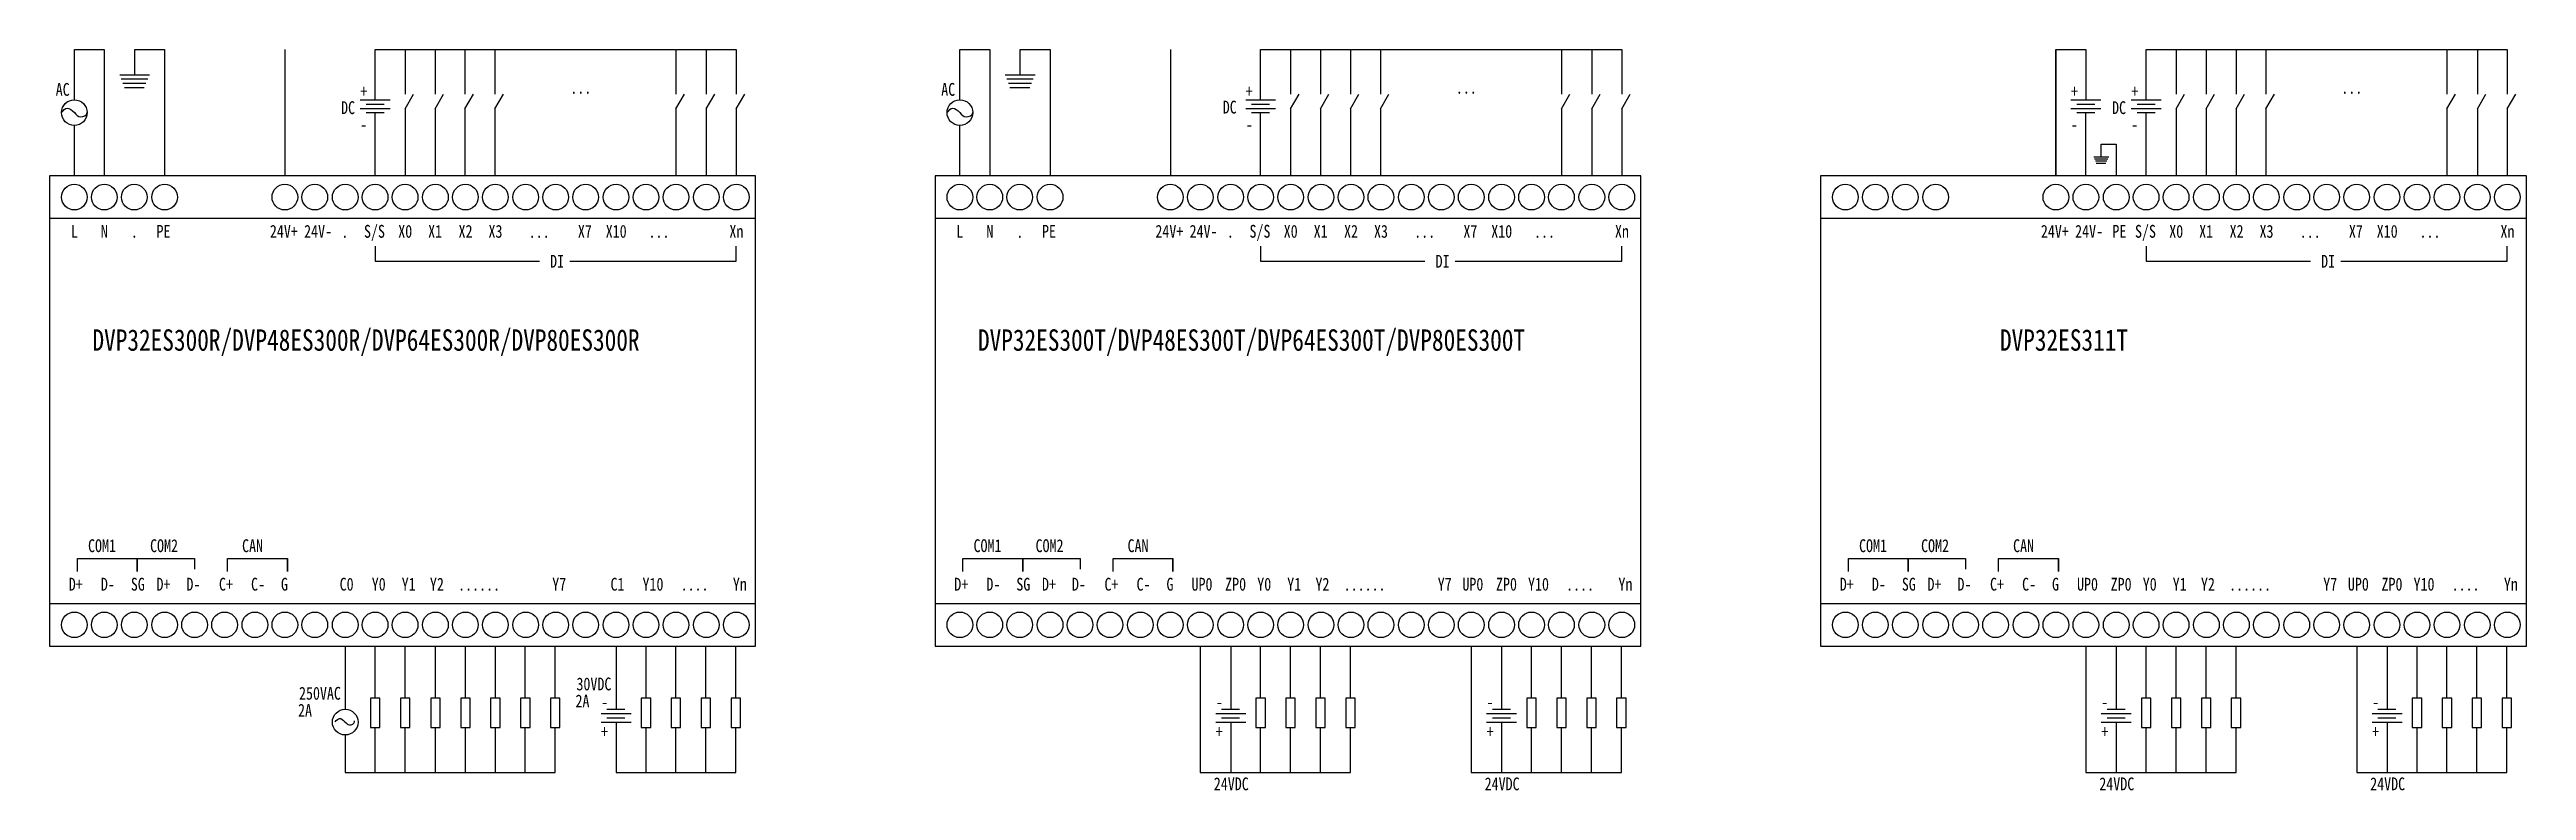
# Model space of a CAD drawing. Header units: millimetres. Extents: x 0 to 579, y -44 to 130.
import ezdxf

# ---------------------------------------------------------------- set-up
doc = ezdxf.new("R2010")
doc.units = ezdxf.units.MM
doc.header["$LTSCALE"] = 50
doc.header["$MEASUREMENT"] = 0
doc.styles.add('L', font='', dxfattribs={"width": 0.8})
doc.styles.get('L').set_extended_font_data('NSimSun')

msp = doc.modelspace()

# ---------------------------------------------------------------- linework, layer by layer
for points in [[(5.8, 117.75), (5.8, 129.5), (12.8, 129.5), (12.8, 100)], [(19.9, 123.62), (19.9, 129.5), (26.9, 129.5), (26.9, 100)], [(55, 129.5), (55, 126.5)], [(55, 129.5), (55, 100)], [(76.11, 117.75), (76.11, 129.5)], [(76.11, 129.5), (83.11, 129.5), (83.11, 119.03)], [(83.11, 129.5), (90.11, 129.5), (90.11, 119.03)], [(90.11, 129.5), (97.11, 129.5), (97.11, 119.03)], [(97.11, 129.5), (104.11, 129.5), (104.11, 119.03)], [(104.11, 129.5), (146.42, 129.5), (146.42, 119.03)], [(146.52, 129.5), (153.52, 129.5), (153.52, 119.03)], [(153.52, 129.5), (160.52, 129.5), (160.52, 119.03)], [(212.78, 117.75), (212.78, 129.5), (219.78, 129.5), (219.78, 100)], [(226.88, 123.62), (226.88, 129.5), (233.88, 129.5), (233.88, 100)], [(261.98, 129.5), (261.98, 100)], [(261.98, 129.5), (261.98, 126.5)], [(283.09, 117.75), (283.09, 129.5)], [(283.09, 129.5), (290.09, 129.5), (290.09, 119.03)], [(290.09, 129.5), (297.09, 129.5), (297.09, 119.03)], [(297.09, 129.5), (304.09, 129.5), (304.09, 119.03)], [(304.09, 129.5), (311.09, 129.5), (311.09, 119.03)], [(311.09, 129.5), (353.4, 129.5), (353.4, 119.03)], [(353.5, 129.5), (360.5, 129.5), (360.5, 119.03)], [(360.5, 129.5), (367.5, 129.5), (367.5, 119.03)], [(468.97, 129.5), (468.97, 100)], [(468.97, 100), (468.97, 129.5)], [(468.97, 129.5), (475.97, 129.5), (475.97, 117.75)], [(490.07, 117.75), (490.07, 129.5)], [(490.07, 129.5), (497.07, 129.5), (497.07, 119.03)], [(497.07, 129.5), (504.07, 129.5), (504.07, 119.03)], [(504.07, 129.5), (511.07, 129.5), (511.07, 119.03)], [(511.07, 129.5), (518.07, 129.5), (518.07, 119.03)], [(518.07, 129.5), (560.38, 129.5), (560.38, 119.03)], [(560.48, 129.5), (567.48, 129.5), (567.48, 119.03)], [(567.48, 129.5), (574.48, 129.5), (574.48, 119.03)], [(16.4, 123.62), (23.4, 123.62)], [(16.77, 122.62), (22.97, 122.62)], [(17.14, 121.62), (22.54, 121.62)], [(223.38, 123.62), (230.38, 123.62)], [(223.75, 122.62), (229.95, 122.62)], [(224.12, 121.62), (229.52, 121.62)], [(17.51, 120.62), (22.12, 120.62)], [(72.61, 117.75), (79.61, 117.75)], [(73.98, 116.75), (78.18, 116.75)], [(83.11, 115.66), (85.08, 119.03)], [(90.11, 115.66), (92.08, 119.03)], [(97.11, 115.66), (99.08, 119.03)], [(104.11, 115.66), (106.08, 119.03)], [(146.42, 115.66), (148.39, 119.03)], [(153.52, 115.66), (155.49, 119.03)], [(160.52, 115.66), (162.49, 119.03)], [(224.49, 120.62), (229.1, 120.62)], [(279.59, 117.75), (286.59, 117.75)], [(280.96, 116.75), (285.16, 116.75)], [(290.09, 115.66), (292.06, 119.03)], [(297.09, 115.66), (299.06, 119.03)], [(304.09, 115.66), (306.06, 119.03)], [(311.09, 115.66), (313.06, 119.03)], [(353.4, 115.66), (355.37, 119.03)], [(360.5, 115.66), (362.47, 119.03)], [(367.5, 115.66), (369.47, 119.03)], [(472.47, 117.75), (479.47, 117.75)], [(473.84, 116.75), (478.04, 116.75)], [(486.57, 117.75), (493.57, 117.75)], [(487.94, 116.75), (492.14, 116.75)], [(497.07, 115.66), (499.04, 119.03)], [(504.07, 115.66), (506.04, 119.03)], [(511.07, 115.66), (513.04, 119.03)], [(518.07, 115.66), (520.04, 119.03)], [(560.38, 115.66), (562.35, 119.03)], [(567.48, 115.66), (569.45, 119.03)], [(574.48, 115.66), (576.45, 119.03)], [(5.8, 100), (5.8, 111.75)], [(72.61, 115.75), (79.61, 115.75)], [(73.98, 114.75), (78.18, 114.75)], [(76.11, 100), (76.11, 114.75)], [(83.11, 115.66), (83.11, 100)], [(90.11, 115.66), (90.11, 100)], [(97.11, 115.66), (97.11, 100)], [(104.11, 115.66), (104.11, 100)], [(146.42, 115.66), (146.42, 100)], [(153.52, 115.66), (153.52, 100)], [(160.52, 115.66), (160.52, 100)], [(212.78, 100), (212.78, 111.75)], [(279.59, 115.75), (286.59, 115.75)], [(280.96, 114.75), (285.16, 114.75)], [(283.09, 100), (283.09, 114.75)], [(290.09, 115.66), (290.09, 100)], [(297.09, 115.66), (297.09, 100)], [(304.09, 115.66), (304.09, 100)], [(311.09, 115.66), (311.09, 100)], [(353.4, 115.66), (353.4, 100)], [(360.5, 115.66), (360.5, 100)], [(367.5, 115.66), (367.5, 100)], [(472.47, 115.75), (479.47, 115.75)], [(473.84, 114.75), (478.04, 114.75)], [(475.94, 100), (475.94, 114.75)], [(486.57, 115.75), (493.57, 115.75)], [(487.94, 114.75), (492.14, 114.75)], [(490.07, 100), (490.07, 114.75)], [(497.07, 115.66), (497.07, 100)], [(504.07, 115.66), (504.07, 100)], [(511.07, 115.66), (511.07, 100)], [(518.07, 115.66), (518.07, 100)], [(560.38, 115.66), (560.38, 100)], [(567.48, 115.66), (567.48, 100)], [(574.48, 115.66), (574.48, 100)], [(477.82, 104.44), (481.32, 104.44)], [(479.57, 104.44), (479.57, 107.38), (483.07, 107.38), (483.07, 100)], [(478, 103.94), (481.11, 103.94)], [(478.19, 103.44), (480.89, 103.44)], [(478.37, 102.94), (480.68, 102.94)], [(76.11, 83.5), (76.11, 80), (114.5, 80)], [(121.59, 80), (160.52, 80), (160.52, 83.5)], [(283.09, 83.5), (283.09, 80), (321.48, 80)], [(328.57, 80), (367.5, 80), (367.5, 83.5)], [(490.07, 83.5), (490.07, 80), (528.46, 80)], [(535.55, 80), (574.48, 80), (574.48, 83.5)], [(6.5, 7.5), (6.5, 10.5), (20.5, 10.5), (20.5, 7.5), (20.5, 10.5), (33.9, 10.5), (33.9, 8)], [(41.6, 7.5), (41.6, 10.5), (55.6, 10.5), (55.6, 7.5), (55.6, 10.5), (55.6, 10.5), (55.6, 10.5)], [(213.48, 7.5), (213.48, 10.5), (227.48, 10.5), (227.48, 7.5), (227.48, 10.5), (240.88, 10.5), (240.88, 8)], [(248.58, 7.5), (248.58, 10.5), (262.58, 10.5), (262.58, 7.5), (262.58, 10.5), (262.58, 10.5), (262.58, 10.5)], [(420.46, 7.5), (420.46, 10.5), (434.46, 10.5), (434.46, 7.5), (434.46, 10.5), (447.86, 10.5), (447.86, 8)], [(455.57, 7.5), (455.57, 10.5), (469.57, 10.5), (469.57, 7.5), (469.57, 10.5), (469.57, 10.5), (469.57, 10.5)], [(69.11, -10), (69.11, -24.75)], [(76.11, -22.17), (76.11, -10)], [(83.11, -22.17), (83.11, -10)], [(90.21, -22.17), (90.21, -10)], [(97.21, -22.17), (97.21, -10)], [(104.21, -22.17), (104.21, -10)], [(111.21, -22.17), (111.21, -10)], [(118.21, -22.17), (118.21, -10)], [(132.42, -10), (132.42, -24.75)], [(139.42, -22.17), (139.42, -10)], [(146.42, -22.17), (146.42, -10)], [(153.42, -22.17), (153.42, -10)], [(160.42, -22.17), (160.42, -10)], [(268.98, -10), (268.98, -39.5), (276.09, -39.5)], [(276.09, -10), (276.09, -24.75)], [(283.09, -22.17), (283.09, -10)], [(290.09, -22.17), (290.09, -10)], [(297.09, -22.17), (297.09, -10)], [(304.09, -22.17), (304.09, -10)], [(332.3, -10), (332.3, -39.5), (339.4, -39.5)], [(339.4, -10), (339.4, -24.75)], [(346.4, -22.17), (346.4, -10)], [(353.4, -22.17), (353.4, -10)], [(360.4, -22.17), (360.4, -10)], [(367.4, -22.17), (367.4, -10)], [(475.97, -10), (475.97, -39.5), (483.07, -39.5)], [(483.07, -10), (483.07, -24.75)], [(490.07, -22.17), (490.07, -10)], [(497.07, -22.17), (497.07, -10)], [(504.07, -22.17), (504.07, -10)], [(511.07, -22.17), (511.07, -10)], [(539.28, -10), (539.28, -39.5), (546.38, -39.5)], [(546.38, -10), (546.38, -24.75)], [(553.38, -22.17), (553.38, -10)], [(560.38, -22.17), (560.38, -10)], [(567.38, -22.17), (567.38, -10)], [(574.38, -22.17), (574.38, -10)], [(128.92, -25.75), (135.92, -25.75)], [(128.92, -27.75), (135.92, -27.75)], [(130.29, -24.75), (134.49, -24.75)], [(130.29, -26.75), (134.49, -26.75)], [(132.42, -27.75), (132.42, -39.5)], [(272.59, -25.75), (279.59, -25.75)], [(272.59, -27.75), (279.59, -27.75)], [(273.96, -24.75), (278.16, -24.75)], [(273.96, -26.75), (278.16, -26.75)], [(276.09, -27.75), (276.09, -39.5)], [(335.9, -25.75), (342.9, -25.75)], [(335.9, -27.75), (342.9, -27.75)], [(337.27, -24.75), (341.47, -24.75)], [(337.27, -26.75), (341.47, -26.75)], [(339.4, -27.75), (339.4, -39.5)], [(479.57, -25.75), (486.57, -25.75)], [(479.57, -27.75), (486.57, -27.75)], [(480.94, -24.75), (485.14, -24.75)], [(480.94, -26.75), (485.14, -26.75)], [(483.07, -27.75), (483.07, -39.5)], [(542.88, -25.75), (549.88, -25.75)], [(542.88, -27.75), (549.88, -27.75)], [(544.25, -24.75), (548.45, -24.75)], [(544.25, -26.75), (548.45, -26.75)], [(546.38, -27.75), (546.38, -39.5)], [(69.11, -39.5), (76.11, -39.5), (76.11, -29.03)], [(69.11, -30.75), (69.11, -39.5)], [(76.11, -39.5), (83.11, -39.5), (83.11, -29.03)], [(83.21, -39.5), (90.21, -39.5), (90.21, -29.03)], [(90.21, -39.5), (97.21, -39.5), (97.21, -29.03)], [(97.21, -39.5), (104.21, -39.5), (104.21, -29.03)], [(104.21, -39.5), (111.21, -39.5), (111.21, -29.03)], [(111.21, -39.5), (118.21, -39.5), (118.21, -29.03)], [(132.42, -39.5), (139.42, -39.5), (139.42, -29.03)], [(139.42, -39.5), (146.42, -39.5), (146.42, -29.03)], [(146.42, -39.5), (153.42, -39.5), (153.42, -29.03)], [(153.42, -39.5), (160.42, -39.5), (160.42, -29.03)], [(276.09, -39.5), (283.09, -39.5), (283.09, -29.03)], [(283.09, -39.5), (290.09, -39.5), (290.09, -29.03)], [(290.09, -39.5), (297.09, -39.5), (297.09, -29.03)], [(297.09, -39.5), (304.09, -39.5), (304.09, -29.03)], [(339.4, -39.5), (346.4, -39.5), (346.4, -29.03)], [(346.4, -39.5), (353.4, -39.5), (353.4, -29.03)], [(353.4, -39.5), (360.4, -39.5), (360.4, -29.03)], [(360.4, -39.5), (367.4, -39.5), (367.4, -29.03)], [(483.07, -39.5), (490.07, -39.5), (490.07, -29.03)], [(490.07, -39.5), (497.07, -39.5), (497.07, -29.03)], [(497.07, -39.5), (504.07, -39.5), (504.07, -29.03)], [(504.07, -39.5), (511.07, -39.5), (511.07, -29.03)], [(546.38, -39.5), (553.38, -39.5), (553.38, -29.03)], [(553.38, -39.5), (560.38, -39.5), (560.38, -29.03)], [(560.38, -39.5), (567.38, -39.5), (567.38, -29.03)], [(567.38, -39.5), (574.38, -39.5), (574.38, -29.03)]]:
    msp.add_lwpolyline(points)
for points in [[(0, -10), (165, -10), (165, 100), (0, 100)], [(206.98, -10), (371.98, -10), (371.98, 100), (206.98, 100)], [(413.96, -10), (578.96, -10), (578.96, 100), (413.96, 100)], [(0, 0), (165, 0), (165, 90), (0, 90)], [(206.98, 0), (371.98, 0), (371.98, 90), (206.98, 90)], [(413.96, 0), (578.96, 0), (578.96, 90), (413.96, 90)], [(75.01, -29.03), (77.21, -29.03), (77.21, -22.17), (75.01, -22.17)], [(82.01, -29.03), (84.21, -29.03), (84.21, -22.17), (82.01, -22.17)], [(89.11, -29.03), (91.31, -29.03), (91.31, -22.17), (89.11, -22.17)], [(96.11, -29.03), (98.31, -29.03), (98.31, -22.17), (96.11, -22.17)], [(103.11, -29.03), (105.31, -29.03), (105.31, -22.17), (103.11, -22.17)], [(110.11, -29.03), (112.31, -29.03), (112.31, -22.17), (110.11, -22.17)], [(117.11, -29.03), (119.31, -29.03), (119.31, -22.17), (117.11, -22.17)], [(138.32, -29.03), (140.52, -29.03), (140.52, -22.17), (138.32, -22.17)], [(145.32, -29.03), (147.52, -29.03), (147.52, -22.17), (145.32, -22.17)], [(152.32, -29.03), (154.52, -29.03), (154.52, -22.17), (152.32, -22.17)], [(159.32, -29.03), (161.52, -29.03), (161.52, -22.17), (159.32, -22.17)], [(281.99, -29.03), (284.19, -29.03), (284.19, -22.17), (281.99, -22.17)], [(288.99, -29.03), (291.19, -29.03), (291.19, -22.17), (288.99, -22.17)], [(295.99, -29.03), (298.19, -29.03), (298.19, -22.17), (295.99, -22.17)], [(302.99, -29.03), (305.19, -29.03), (305.19, -22.17), (302.99, -22.17)], [(345.3, -29.03), (347.5, -29.03), (347.5, -22.17), (345.3, -22.17)], [(352.3, -29.03), (354.5, -29.03), (354.5, -22.17), (352.3, -22.17)], [(359.3, -29.03), (361.5, -29.03), (361.5, -22.17), (359.3, -22.17)], [(366.3, -29.03), (368.5, -29.03), (368.5, -22.17), (366.3, -22.17)], [(488.97, -29.03), (491.17, -29.03), (491.17, -22.17), (488.97, -22.17)], [(495.97, -29.03), (498.17, -29.03), (498.17, -22.17), (495.97, -22.17)], [(502.97, -29.03), (505.17, -29.03), (505.17, -22.17), (502.97, -22.17)], [(509.97, -29.03), (512.17, -29.03), (512.17, -22.17), (509.97, -22.17)], [(552.28, -29.03), (554.48, -29.03), (554.48, -22.17), (552.28, -22.17)], [(559.28, -29.03), (561.48, -29.03), (561.48, -22.17), (559.28, -22.17)], [(566.28, -29.03), (568.48, -29.03), (568.48, -22.17), (566.28, -22.17)], [(573.28, -29.03), (575.48, -29.03), (575.48, -22.17), (573.28, -22.17)]]:
    msp.add_lwpolyline(points, close=True)
for centre in [(5.8, 114.75), (212.78, 114.75), (5.8, 95), (12.8, 95), (19.8, 95), (26.9, 95), (55, 95), (62, 95), (69.11, 95), (76.11, 95), (83.11, 95), (90.21, 95), (97.21, 95), (104.21, 95), (111.31, 95), (118.31, 95), (125.31, 95), (132.42, 95), (139.42, 95), (146.42, 95), (153.52, 95), (160.52, 95), (212.78, 95), (219.78, 95), (226.78, 95), (233.88, 95), (261.98, 95), (268.98, 95), (276.09, 95), (283.09, 95), (290.09, 95), (297.19, 95), (304.19, 95), (311.19, 95), (318.3, 95), (325.3, 95), (332.3, 95), (339.4, 95), (346.4, 95), (353.4, 95), (360.5, 95), (367.5, 95), (419.76, 95), (426.76, 95), (433.76, 95), (440.86, 95), (468.97, 95), (475.97, 95), (483.07, 95), (490.07, 95), (497.07, 95), (504.17, 95), (511.17, 95), (518.17, 95), (525.28, 95), (532.28, 95), (539.28, 95), (546.38, 95), (553.38, 95), (560.38, 95), (567.48, 95), (574.48, 95), (5.8, -5), (12.8, -5), (19.8, -5), (26.9, -5), (33.9, -5), (40.9, -5), (48, -5), (55, -5), (62, -5), (69.11, -5), (76.11, -5), (83.11, -5), (90.21, -5), (97.21, -5), (104.21, -5), (111.31, -5), (118.31, -5), (125.31, -5), (132.42, -5), (139.42, -5), (146.42, -5), (153.52, -5), (160.52, -5), (212.78, -5), (219.78, -5), (226.78, -5), (233.88, -5), (240.88, -5), (247.88, -5), (254.98, -5), (261.98, -5), (268.98, -5), (276.09, -5), (283.09, -5), (290.09, -5), (297.19, -5), (304.19, -5), (311.19, -5), (318.3, -5), (325.3, -5), (332.3, -5), (339.4, -5), (346.4, -5), (353.4, -5), (360.5, -5), (367.5, -5), (419.76, -5), (426.76, -5), (433.76, -5), (440.86, -5), (447.86, -5), (454.86, -5), (461.97, -5), (468.97, -5), (475.97, -5), (483.07, -5), (490.07, -5), (497.07, -5), (504.17, -5), (511.17, -5), (518.17, -5), (525.28, -5), (532.28, -5), (539.28, -5), (546.38, -5), (553.38, -5), (560.38, -5), (567.48, -5), (574.48, -5), (69.11, -27.75)]:
    msp.add_circle(centre, 3)
for points in [[(2.8, 114.75), (4.12, 115.81), (5.8, 114.75), (7.26, 113.78), (8.8, 114.75), (8.8, 114.77)], [(209.78, 114.75), (211.1, 115.81), (212.78, 114.75), (214.24, 113.78), (215.78, 114.75), (215.78, 114.77)], [(66.79, -27.68), (67.79, -26.88), (69.04, -27.68), (70.14, -28.41), (71.29, -27.68), (71.3, -27.48)]]:
    msp.add_spline(points, degree=3)

# ---------------------------------------------------------------- texts
at = {"style": 'L', "width": 0.8}
for s, height, p in [('AC', 3, (1.44, 118.68)), ('AC', 3, (208.42, 118.68)), ('DC', 3, (68.14, 114.41)), ('+', 3, (72.62, 118.26)), ('...', 3, (121.73, 119.17)), ('DC', 3, (274.23, 114.54)), ('+', 3, (279.6, 118.26)), ('...', 3, (328.71, 119.17)), ('+', 3, (472.48, 118.26)), ('DC', 3, (482.1, 114.41)), ('+', 3, (486.58, 118.26)), ('...', 3, (535.69, 119.17)), ('-', 3, (72.62, 110.49)), ('-', 3, (279.6, 110.49)), ('-', 3, (472.48, 110.49)), ('-', 3, (486.58, 110.49)), ('L', 3, (5, 85.5)), ('N', 3, (12, 85.5)), ('PE', 3, (25, 85.5)), ('24V+', 3, (51.5, 85.5)), ('24V-', 3, (59.5, 85.5)), ('S/S', 3, (73.5, 85.5)), ('X0', 3, (81.5, 85.5)), ('X1', 3, (88.5, 85.5)), ('X2', 3, (95.6, 85.5)), ('X3', 3, (102.6, 85.5)), ('X7', 3, (123.5, 85.5)), ('X10', 3, (130, 85.5)), ('Xn', 3, (158.91, 85.5)), ('L', 3, (211.98, 85.5)), ('N', 3, (218.98, 85.5)), ('PE', 3, (231.98, 85.5)), ('24V+', 3, (258.48, 85.5)), ('24V-', 3, (266.48, 85.5)), ('S/S', 3, (280.48, 85.5)), ('X0', 3, (288.48, 85.5)), ('X1', 3, (295.48, 85.5)), ('X2', 3, (302.58, 85.5)), ('X3', 3, (309.58, 85.5)), ('X7', 3, (330.48, 85.5)), ('X10', 3, (336.98, 85.5)), ('Xn', 3, (365.9, 85.5)), ('24V+', 3, (465.46, 85.5)), ('24V-', 3, (473.46, 85.5)), ('PE', 3, (482.17, 85.5)), ('S/S', 3, (487.46, 85.5)), ('X0', 3, (495.46, 85.5)), ('X1', 3, (502.46, 85.5)), ('X2', 3, (509.57, 85.5)), ('X3', 3, (516.57, 85.5)), ('X7', 3, (537.46, 85.5)), ('X10', 3, (543.96, 85.5)), ('Xn', 3, (572.88, 85.5)), ('.', 3, (19, 85.5)), ('.', 3, (68.21, 85.5)), ('...', 3, (112, 85.5)), ('DI', 3, (117, 78.5)), ('...', 3, (140, 85.5)), ('.', 3, (225.98, 85.5)), ('.', 3, (275.19, 85.5)), ('...', 3, (318.98, 85.5)), ('DI', 3, (323.98, 78.5)), ('...', 3, (346.98, 85.5)), ('...', 3, (525.96, 85.5)), ('DI', 3, (530.96, 78.5)), ('...', 3, (553.96, 85.5)), ('DVP32ES300R/DVP48ES300R/DVP64ES300R/DVP80ES300R', 5, (10.03, 59.08)), ('DVP32ES300T/DVP48ES300T/DVP64ES300T/DVP80ES300T', 5, (217.01, 59.08)), ('DVP32ES311T', 5, (455.89, 59.08)), ('COM1', 3, (9, 12)), ('COM2', 3, (23.5, 12)), ('CAN', 3, (45, 12)), ('COM1', 3, (215.98, 12)), ('COM2', 3, (230.48, 12)), ('CAN', 3, (251.98, 12)), ('COM1', 3, (422.96, 12)), ('COM2', 3, (437.46, 12)), ('CAN', 3, (458.96, 12)), ('D+', 3, (4.5, 3)), ('D-', 3, (12, 3)), ('SG', 3, (19, 3)), ('D+', 3, (25, 3)), ('D-', 3, (32, 3)), ('C+', 3, (39.6, 3)), ('C-', 3, (47.1, 3)), ('G', 3, (54.1, 3)), ('C0', 3, (67.81, 3)), ('Y0', 3, (75.31, 3)), ('Y1', 3, (82.31, 3)), ('Y2', 3, (88.91, 3)), ('Y7', 3, (117.5, 3)), ('C1', 3, (131.12, 3)), ('Y10', 3, (138.6, 3)), ('Yn', 3, (159.72, 3)), ('D+', 3, (211.48, 3)), ('D-', 3, (218.98, 3)), ('SG', 3, (225.98, 3)), ('D+', 3, (231.98, 3)), ('D-', 3, (238.98, 3)), ('C+', 3, (246.58, 3)), ('C-', 3, (254.08, 3)), ('G', 3, (261.08, 3)), ('UP0', 3, (266.93, 3)), ('ZP0', 3, (274.79, 3)), ('Y0', 3, (282.29, 3)), ('Y1', 3, (289.29, 3)), ('Y2', 3, (295.9, 3)), ('Y7', 3, (324.48, 3)), ('UP0', 3, (330.24, 3)), ('ZP0', 3, (338.1, 3)), ('Y10', 3, (345.58, 3)), ('Yn', 3, (366.71, 3)), ('D+', 3, (418.46, 3)), ('D-', 3, (425.96, 3)), ('SG', 3, (432.96, 3)), ('D+', 3, (438.96, 3)), ('D-', 3, (445.96, 3)), ('C+', 3, (453.57, 3)), ('C-', 3, (461.07, 3)), ('G', 3, (468.07, 3)), ('UP0', 3, (473.91, 3)), ('ZP0', 3, (481.77, 3)), ('Y0', 3, (489.27, 3)), ('Y1', 3, (496.27, 3)), ('Y2', 3, (502.88, 3)), ('Y7', 3, (531.46, 3)), ('UP0', 3, (537.22, 3)), ('ZP0', 3, (545.08, 3)), ('Y10', 3, (552.57, 3)), ('Yn', 3, (573.69, 3)), ('......', 3, (95.5, 3)), ('....', 3, (147.5, 3)), ('......', 3, (302.48, 3)), ('....', 3, (354.48, 3)), ('......', 3, (509.46, 3)), ('....', 3, (561.46, 3)), ('30VDC', 3, (123.16, -20.32)), ('250VAC', 3, (58.31, -22.5)), ('2A', 3, (122.94, -24.3)), ('2A', 3, (58.08, -26.48)), ('+', 3, (128.93, -31.44)), ('-', 3, (128.93, -24.55)), ('+', 3, (272.6, -31.44)), ('-', 3, (272.6, -24.55)), ('+', 3, (335.91, -31.44)), ('-', 3, (335.91, -24.55)), ('+', 3, (479.58, -31.44)), ('-', 3, (479.58, -24.55)), ('+', 3, (542.89, -31.44)), ('-', 3, (542.89, -24.55)), ('24VDC', 3, (272.14, -43.68)), ('24VDC', 3, (335.45, -43.68)), ('24VDC', 3, (479.12, -43.68)), ('24VDC', 3, (542.43, -43.68))]:
    msp.add_text(s, height=height, dxfattribs=at).set_placement(p)

doc.saveas('drawing.dxf')
